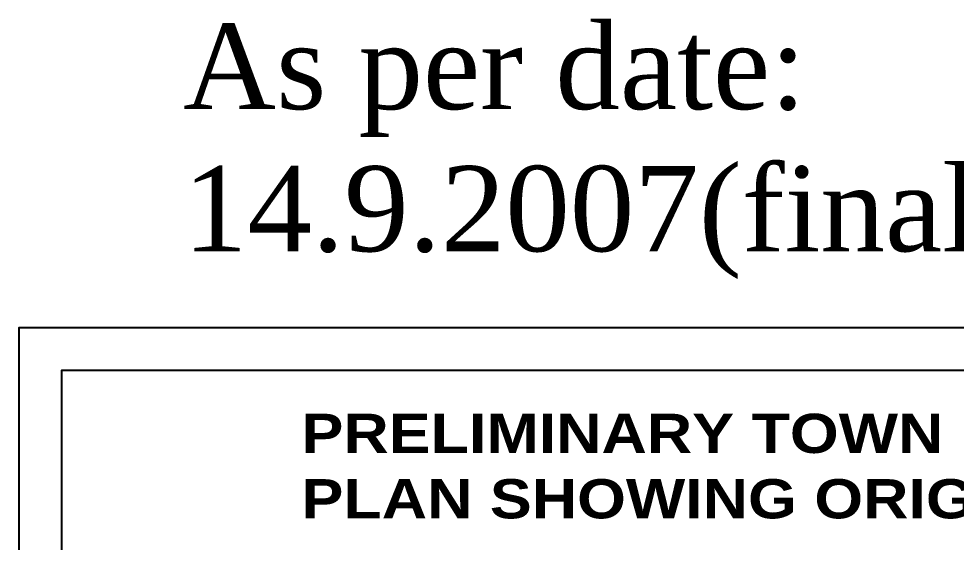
# Model space of a CAD drawing. Header units: feet. Extents: x 23506 to 25077, y 13410 to 15510.
# Drawn here: x 23506 to 24055, y 15203 to 15510 of the extents above; entities that cross this region are included whole.
import ezdxf

# ---------------------------------------------------------------- set-up
doc = ezdxf.new("R2010")
doc.units = ezdxf.units.FT
doc.header["$MEASUREMENT"] = 0
doc.layers.add('alt3fp', color=170, linetype='Continuous')
doc.layers.add('TEXT10', color=7, linetype='Continuous')
doc.styles.get("Standard").update_dxf_attribs({"font": 'times.ttf'})
doc.styles.add('Z', font='')
doc.styles.get('Z').set_extended_font_data('Arial Black')

msp = doc.modelspace()

# ---------------------------------------------------------------- linework, layer by layer
at = {"layer": 'TEXT10', "ltscale": 0.5}
for points in [[(25077.49, 15328.74), (23506.35, 15328.74), (23506.35, 13409.89), (25077.49, 13409.89)], [(25052.49, 15303.74), (23531.35, 15303.74), (23531.35, 13434.89), (25052.49, 13434.89)]]:
    msp.add_lwpolyline(points, close=True, dxfattribs=at)

# ---------------------------------------------------------------- texts
at = {"layer": 'alt3fp', "insert": (23602.54, 15506.98), "char_height": 50, "width": 599.1003, "attachment_point": 1}
msp.add_mtext('As per date: 14.9.2007(final)(sanction)', dxfattribs=at)
at = {"layer": 'TEXT10', "ltscale": 0.5, "insert": (23671.95, 15278.4), "char_height": 23, "attachment_point": 1, "style": 'Z'}
msp.add_mtext('PRELIMINARY TOWN PLANNING SCHEME NO.14 (VILLAGE PAL)\\PPLAN SHOWING ORIGINAL AND FINAL PLOTS            PLAN NO. - 3', dxfattribs=at)

doc.saveas('drawing.dxf')
